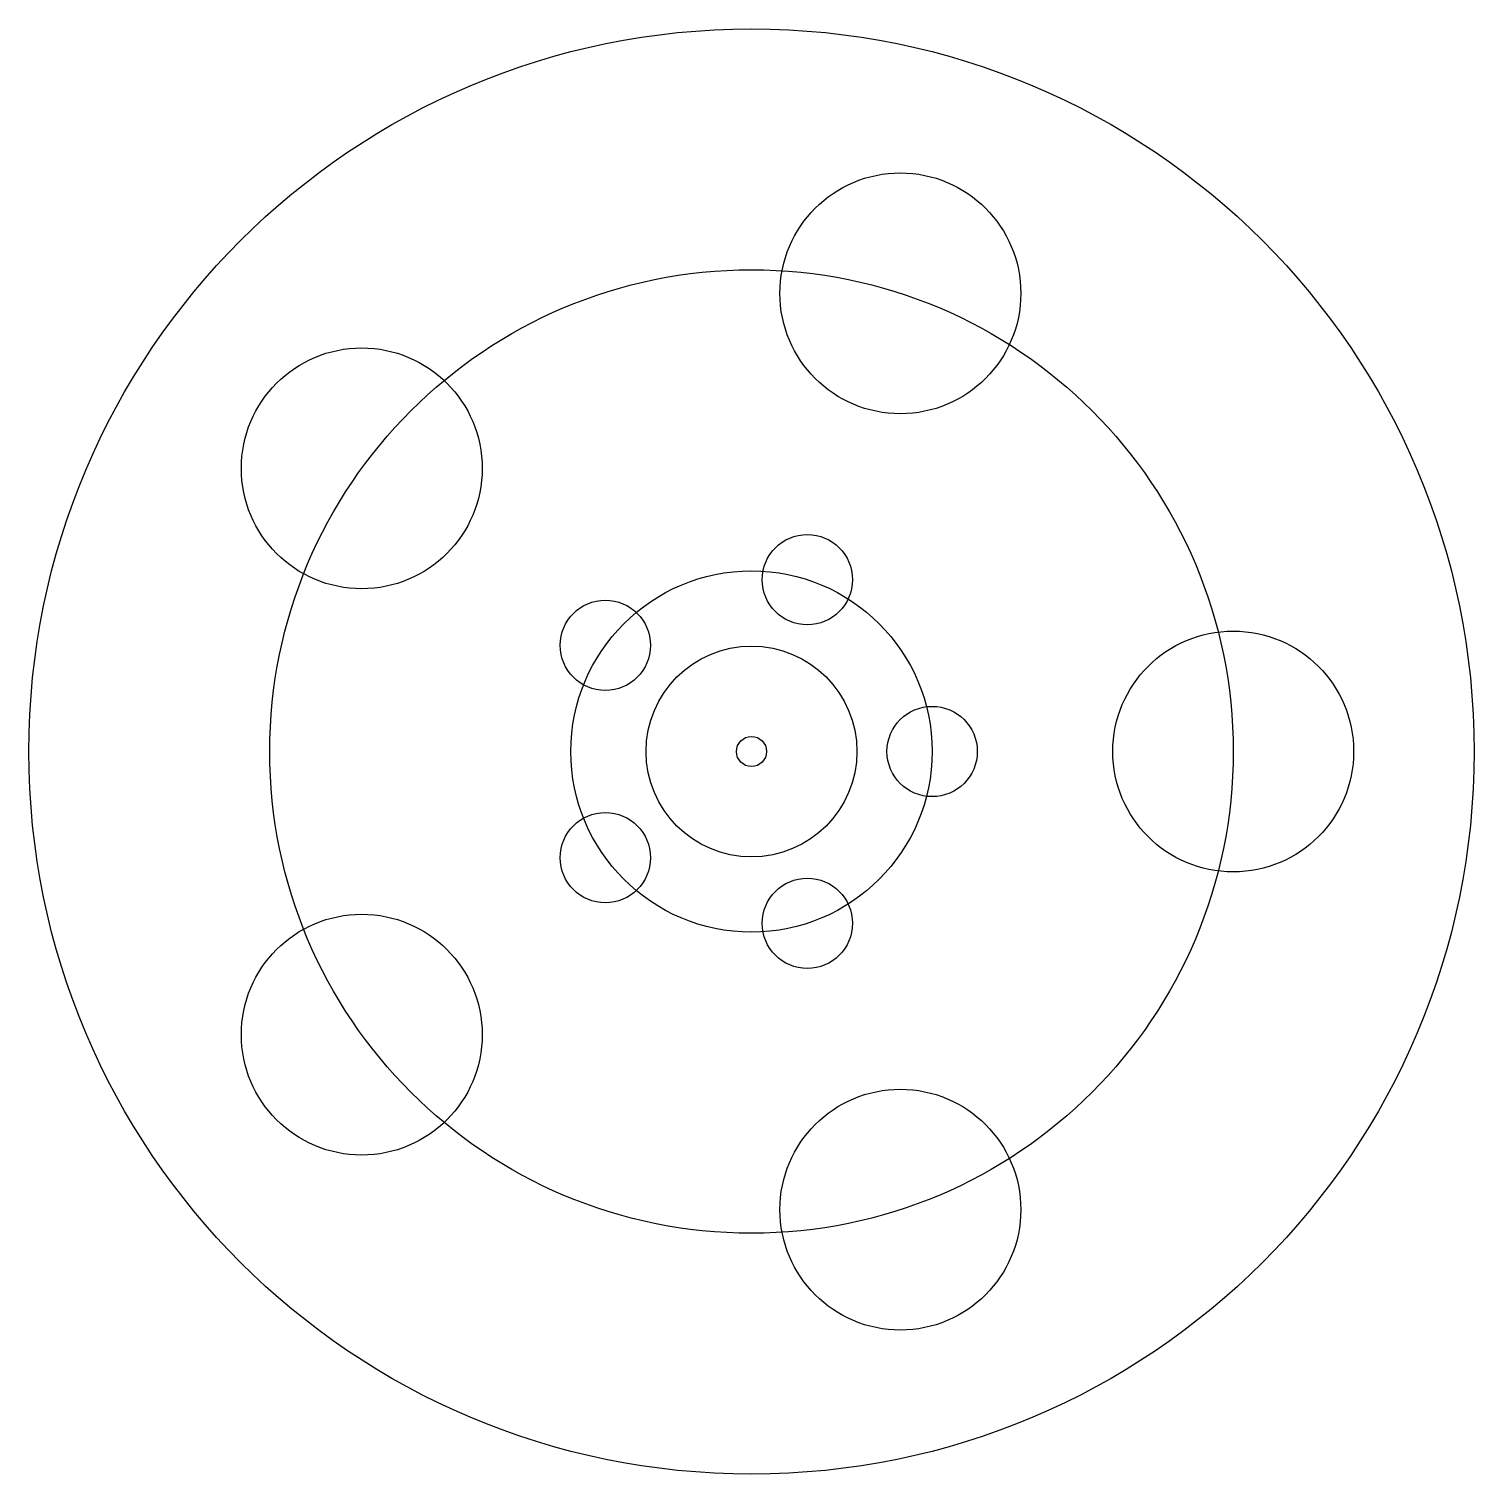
# Model space of a CAD drawing. Header units: inches. Extents: x -12 to 12, y -12 to 12.
import ezdxf

# ---------------------------------------------------------------- set-up
doc = ezdxf.new("R2010")
doc.units = ezdxf.units.IN
doc.layers.add('CUT', color=7, linetype='CONTINUOUS')
doc.layers.add('REF', color=8, linetype='CONTINUOUS')

msp = doc.modelspace()

# ---------------------------------------------------------------- linework, layer by layer
at = {"layer": 'CUT'}
for centre, radius in [((0, 0), 12), ((2.4721, 7.6085), 2), ((-6.4721, 4.7023), 2), ((0.9271, 2.8532), 0.75), ((-2.4271, 1.7634), 0.75), ((8, 0), 2), ((3, 0), 0.75), ((0, 0), 0.25), ((-2.4271, -1.7634), 0.75), ((0.9271, -2.8532), 0.75), ((-6.4721, -4.7023), 2), ((2.4721, -7.6085), 2)]:
    msp.add_circle(centre, radius, dxfattribs=at)
at = {"layer": 'REF'}
for radius in [8, 3, 1.75]:
    msp.add_circle((0, 0), radius, dxfattribs=at)

doc.saveas('drawing.dxf')
